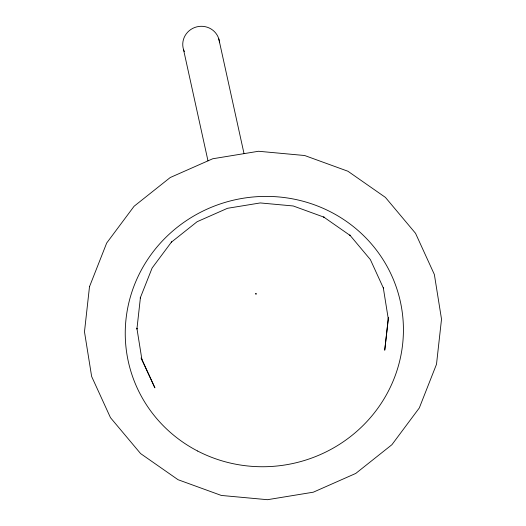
<?xml version="1.0" encoding="UTF-8"?>
<svg xmlns="http://www.w3.org/2000/svg" width="526" height="526" viewBox="0 0 526 526"><rect width="100%" height="100%" fill="white"/><g stroke="black" fill="none" stroke-linecap="round" stroke-linejoin="round"><path stroke-width="0.79" d="M388.464 317.533L384.736 350.211L388.267 318.421L388.346 319.302L383.309 287.84L383.658 288.675L370.383 259.62L349.77 234.997L350.263 235.556L323.635 216.975L324.167 217.225L293.232 205.975L260.252 202.937L227.469 208.303L197.119 221.716L171.272 242.256L171.601 241.875L152.132 267.997L140.218 298.045L140.455 297.269L136.918 329.072L136.891 328.191L141.928 359.652M141.625 358.804L154.9 387.846L141.06 358.042M218.809 38.917L244.018 153.579M183.489 49.424L207.994 160.877M184.317 51.614A18.43 17.858 -12.4 0 1 196.757 26.865A18.43 17.858 -12.4 0 1 219.513 42.751M89.499 286.69L84.482 331.794L91.636 376.458L110.467 417.657L140.593 453.576L178.051 479.712L221.328 495.446L267.464 499.7L313.318 492.191L355.773 473.426L391.923 444.694L419.314 407.939L436.501 364.275L441.518 319.17L434.364 274.5L415.533 233.307L385.407 197.388L347.949 171.252L304.672 155.518L258.536 151.264L212.682 158.773L170.227 177.532L134.077 206.271L106.686 243.025L89.499 286.69M255.649 293.797C256.208 295.336 256.852 292.66 255.649 293.797M197.598 451.012A139.285 134.972 -12.4 0 0 403.389 326.653A139.285 134.972 -12.4 0 0 192.023 217.034A139.285 134.972 -12.4 0 0 197.598 451.012"/></g></svg>
